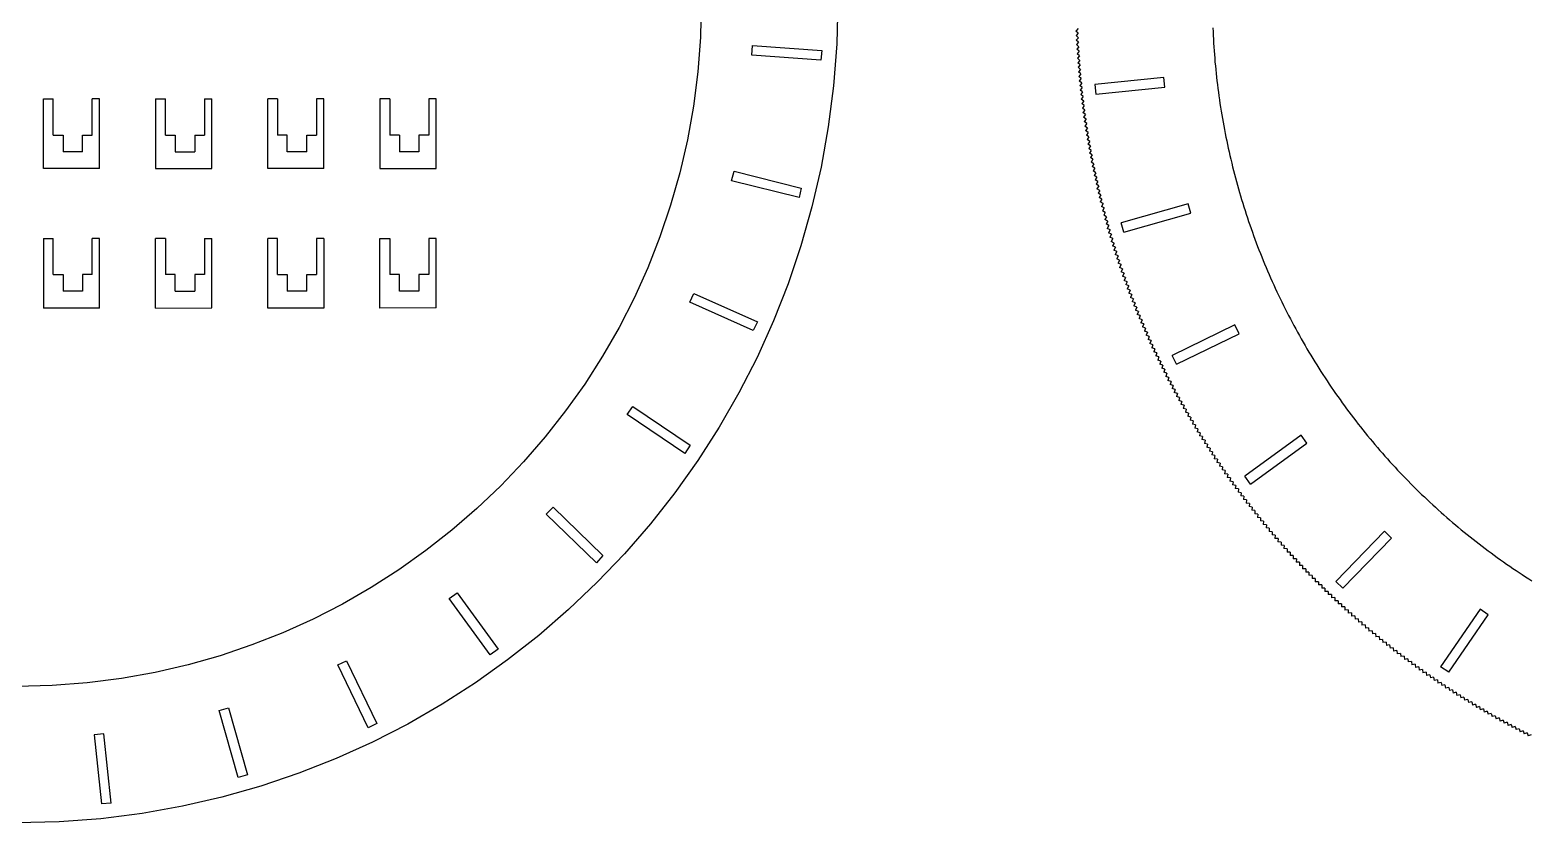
# Model space of a CAD drawing. Extents: x -761 to 761, y -265 to 265.
# Drawn here: x -234.5 to -80.7, y -264.8 to -183.5 of the extents above; entities that cross this region are included whole.
import ezdxf

# ---------------------------------------------------------------- set-up
doc = ezdxf.new("R2010")
doc.units = 0
doc.header["$MEASUREMENT"] = 0
doc.layers.get('0').update_dxf_attribs({"linetype": 'CONTINUOUS'})

msp = doc.modelspace()

# ---------------------------------------------------------------- linework, layer by layer
for p, q in [((-165.69, -180.61), (-165.78, -184.27)), ((-151.7, -180.61), (-151.81, -184.98)), ((-165.78, -184.27), (-166.05, -187.85)), ((-127.05, -183.41), (-127.28, -183.65)), ((-127.04, -183.87), (-127.28, -183.65)), ((-127.04, -183.87), (-127.26, -184.11)), ((-127.02, -184.34), (-127.26, -184.11)), ((-127.02, -184.34), (-127.24, -184.58)), ((-113.24, -183.34), (-113.22, -183.72)), ((-113.22, -183.72), (-113.21, -184.11)), ((-113.21, -184.11), (-113.19, -184.5)), ((-113.19, -184.5), (-113.16, -184.89)), ((-160.5, -186.12), (-160.43, -185.12)), ((-160.43, -185.12), (-153.34, -185.64)), ((-153.34, -185.64), (-153.42, -186.64)), ((-151.81, -184.98), (-152.13, -189.27)), ((-127, -184.8), (-127.24, -184.58)), ((-127, -184.8), (-127.22, -185.05)), ((-126.97, -185.27), (-127.22, -185.05)), ((-126.97, -185.27), (-127.19, -185.51)), ((-126.94, -185.73), (-127.19, -185.51)), ((-126.94, -185.73), (-127.16, -185.98)), ((-126.92, -186.2), (-127.16, -185.98)), ((-113.16, -184.89), (-113.14, -185.28)), ((-113.14, -185.28), (-113.11, -185.67)), ((-113.11, -185.67), (-113.08, -186.05)), ((-113.08, -186.05), (-113.05, -186.44)), ((-153.42, -186.64), (-160.5, -186.12)), ((-126.92, -186.2), (-127.13, -186.44)), ((-126.88, -186.66), (-127.13, -186.44)), ((-126.88, -186.66), (-127.1, -186.91)), ((-126.85, -187.12), (-127.1, -186.91)), ((-126.85, -187.12), (-127.06, -187.37)), ((-126.81, -187.59), (-127.06, -187.37)), ((-126.81, -187.59), (-127.02, -187.84)), ((-113.05, -186.44), (-113.02, -186.83)), ((-113.02, -186.83), (-112.98, -187.22)), ((-112.98, -187.22), (-112.94, -187.6)), ((-112.94, -187.6), (-112.9, -187.99)), ((-166.05, -187.85), (-166.5, -191.37)), ((-126.77, -188.05), (-127.02, -187.84)), ((-126.77, -188.05), (-126.98, -188.3)), ((-126.73, -188.52), (-126.98, -188.3)), ((-126.73, -188.52), (-126.94, -188.77)), ((-126.68, -188.98), (-126.94, -188.77)), ((-126.68, -188.98), (-126.89, -189.23)), ((-118.25, -188.42), (-125.35, -189.15)), ((-125.35, -189.15), (-125.24, -190.14)), ((-118.15, -189.41), (-118.25, -188.42)), ((-112.9, -187.99), (-112.86, -188.38)), ((-112.86, -188.38), (-112.82, -188.76)), ((-112.82, -188.76), (-112.77, -189.15)), ((-112.77, -189.15), (-112.72, -189.54)), ((-233.14, -197.75), (-233.14, -190.6)), ((-233.14, -190.6), (-232.14, -190.6)), ((-232.14, -194.32), (-232.14, -190.6)), ((-228.14, -194.32), (-228.14, -190.6)), ((-227.39, -190.6), (-228.14, -190.6)), ((-227.39, -197.75), (-227.39, -190.6)), ((-221.64, -190.6), (-220.64, -190.6)), ((-221.64, -190.6), (-221.64, -197.75)), ((-220.64, -194.31), (-220.64, -190.6)), ((-216.64, -190.6), (-215.89, -190.6)), ((-216.64, -190.6), (-216.64, -194.31)), ((-215.89, -197.74), (-215.89, -190.6)), ((-210.14, -197.75), (-210.14, -190.6)), ((-209.14, -190.6), (-210.14, -190.6)), ((-209.14, -190.6), (-209.14, -194.32)), ((-204.39, -190.6), (-205.14, -190.6)), ((-205.14, -190.6), (-205.14, -194.32)), ((-204.39, -197.75), (-204.39, -190.6)), ((-198.64, -190.6), (-198.64, -197.75)), ((-197.64, -190.6), (-198.64, -190.6)), ((-197.64, -190.6), (-197.64, -194.31)), ((-193.64, -190.6), (-193.64, -194.31)), ((-192.89, -190.6), (-193.64, -190.6)), ((-192.89, -197.74), (-192.89, -190.6)), ((-152.13, -189.27), (-152.67, -193.48)), ((-126.64, -189.44), (-126.89, -189.23)), ((-126.64, -189.44), (-126.84, -189.7)), ((-126.59, -189.9), (-126.84, -189.7)), ((-126.59, -189.9), (-126.79, -190.16)), ((-126.53, -190.37), (-126.79, -190.16)), ((-126.53, -190.37), (-126.74, -190.63)), ((-126.48, -190.83), (-126.74, -190.63)), ((-125.24, -190.14), (-118.15, -189.41)), ((-112.72, -189.54), (-112.67, -189.92)), ((-112.67, -189.92), (-112.62, -190.31)), ((-112.62, -190.31), (-112.57, -190.69)), ((-112.57, -190.69), (-112.51, -191.08)), ((-166.5, -191.37), (-167.11, -194.81)), ((-126.48, -190.83), (-126.68, -191.09)), ((-126.42, -191.29), (-126.68, -191.09)), ((-126.42, -191.29), (-126.62, -191.55)), ((-126.36, -191.75), (-126.62, -191.55)), ((-126.36, -191.75), (-126.56, -192.01)), ((-126.3, -192.21), (-126.56, -192.01)), ((-126.3, -192.21), (-126.49, -192.48)), ((-112.51, -191.08), (-112.45, -191.46)), ((-112.45, -191.46), (-112.39, -191.85)), ((-112.39, -191.85), (-112.33, -192.23)), ((-112.33, -192.23), (-112.26, -192.61)), ((-152.67, -193.48), (-153.41, -197.62)), ((-126.23, -192.67), (-126.49, -192.48)), ((-126.23, -192.67), (-126.43, -192.94)), ((-126.16, -193.14), (-126.43, -192.94)), ((-126.16, -193.14), (-126.36, -193.4)), ((-126.09, -193.6), (-126.36, -193.4)), ((-126.09, -193.6), (-126.29, -193.86)), ((-112.26, -192.61), (-112.19, -193)), ((-112.19, -193), (-112.12, -193.38)), ((-112.12, -193.38), (-112.05, -193.76)), ((-112.05, -193.76), (-111.98, -194.14)), ((-232.14, -194.32), (-231.14, -194.32)), ((-231.14, -194.32), (-231.14, -196.02)), ((-229.14, -196.02), (-229.14, -194.32)), ((-229.14, -194.32), (-228.14, -194.32)), ((-220.64, -194.31), (-219.64, -194.31)), ((-219.64, -194.31), (-219.64, -196.02)), ((-217.64, -194.31), (-216.64, -194.31)), ((-217.64, -194.31), (-217.64, -196.02)), ((-208.14, -194.32), (-209.14, -194.32)), ((-208.14, -196.02), (-208.14, -194.32)), ((-206.14, -196.02), (-206.14, -194.32)), ((-206.14, -194.32), (-205.14, -194.32)), ((-196.64, -194.31), (-197.64, -194.31)), ((-196.64, -194.31), (-196.64, -196.02)), ((-194.64, -194.31), (-194.64, -196.02)), ((-193.64, -194.31), (-194.64, -194.31)), ((-167.11, -194.81), (-167.89, -198.2)), ((-126.02, -194.05), (-126.29, -193.86)), ((-126.02, -194.05), (-126.21, -194.32)), ((-125.94, -194.51), (-126.21, -194.32)), ((-125.94, -194.51), (-126.13, -194.78)), ((-125.86, -194.97), (-126.13, -194.78)), ((-125.86, -194.97), (-126.05, -195.24)), ((-125.78, -195.43), (-126.05, -195.24)), ((-111.98, -194.14), (-111.9, -194.52)), ((-111.9, -194.52), (-111.82, -194.91)), ((-111.82, -194.91), (-111.74, -195.29)), ((-111.74, -195.29), (-111.66, -195.67)), ((-229.14, -196.02), (-231.14, -196.02)), ((-219.64, -196.02), (-217.64, -196.02)), ((-206.14, -196.02), (-208.14, -196.02)), ((-194.64, -196.02), (-196.64, -196.02)), ((-125.78, -195.43), (-125.97, -195.7)), ((-125.7, -195.89), (-125.97, -195.7)), ((-125.7, -195.89), (-125.89, -196.16)), ((-125.61, -196.35), (-125.89, -196.16)), ((-125.61, -196.35), (-125.8, -196.62)), ((-125.53, -196.8), (-125.8, -196.62)), ((-125.53, -196.8), (-125.71, -197.08)), ((-111.66, -195.67), (-111.58, -196.05)), ((-111.58, -196.05), (-111.49, -196.42)), ((-111.49, -196.42), (-111.4, -196.8)), ((-111.4, -196.8), (-111.31, -197.18)), ((-227.39, -197.75), (-233.14, -197.75)), ((-221.64, -197.75), (-215.89, -197.74)), ((-204.39, -197.75), (-210.14, -197.75)), ((-198.64, -197.75), (-192.89, -197.74)), ((-167.89, -198.2), (-168.84, -201.51)), ((-162.58, -198.99), (-162.33, -198.02)), ((-162.33, -198.02), (-155.44, -199.75)), ((-153.41, -197.62), (-154.35, -201.68)), ((-125.43, -197.26), (-125.71, -197.08)), ((-125.43, -197.26), (-125.62, -197.53)), ((-125.34, -197.72), (-125.62, -197.53)), ((-125.34, -197.72), (-125.52, -197.99)), ((-125.25, -198.17), (-125.52, -197.99)), ((-125.25, -198.17), (-125.42, -198.45)), ((-111.31, -197.18), (-111.22, -197.56)), ((-111.22, -197.56), (-111.12, -197.94)), ((-111.12, -197.94), (-111.03, -198.31)), ((-111.03, -198.31), (-110.93, -198.69)), ((-155.66, -200.73), (-162.58, -198.99)), ((-155.44, -199.75), (-155.66, -200.73)), ((-125.15, -198.63), (-125.42, -198.45)), ((-125.15, -198.63), (-125.32, -198.9)), ((-125.05, -199.08), (-125.32, -198.9)), ((-125.05, -199.08), (-125.22, -199.36)), ((-124.94, -199.53), (-125.22, -199.36)), ((-124.94, -199.53), (-125.12, -199.81)), ((-124.84, -199.99), (-125.12, -199.81)), ((-110.93, -198.69), (-110.83, -199.06)), ((-110.83, -199.06), (-110.72, -199.44)), ((-110.72, -199.44), (-110.62, -199.81)), ((-110.62, -199.81), (-110.51, -200.19)), ((-124.84, -199.99), (-125.01, -200.27)), ((-124.73, -200.44), (-125.01, -200.27)), ((-124.73, -200.44), (-124.9, -200.72)), ((-124.62, -200.89), (-124.9, -200.72)), ((-124.62, -200.89), (-124.79, -201.17)), ((-124.5, -201.34), (-124.79, -201.17)), ((-124.5, -201.34), (-124.67, -201.63)), ((-115.77, -201.36), (-122.64, -203.32)), ((-115.5, -202.32), (-115.77, -201.36)), ((-110.51, -200.19), (-110.4, -200.56)), ((-110.4, -200.56), (-110.29, -200.93)), ((-110.29, -200.93), (-110.17, -201.31)), ((-110.17, -201.31), (-110.06, -201.68)), ((-168.84, -201.51), (-169.93, -204.75)), ((-154.35, -201.68), (-155.48, -205.66)), ((-124.39, -201.79), (-124.67, -201.63)), ((-124.39, -201.79), (-124.55, -202.08)), ((-124.27, -202.24), (-124.55, -202.08)), ((-124.27, -202.24), (-124.43, -202.53)), ((-124.15, -202.69), (-124.43, -202.53)), ((-124.15, -202.69), (-124.31, -202.98)), ((-124.02, -203.14), (-124.31, -202.98)), ((-122.38, -204.28), (-115.5, -202.32)), ((-110.06, -201.68), (-109.94, -202.05)), ((-109.94, -202.05), (-109.82, -202.42)), ((-109.82, -202.42), (-109.7, -202.79)), ((-109.7, -202.79), (-109.58, -203.16)), ((-124.02, -203.14), (-124.18, -203.43)), ((-123.9, -203.59), (-124.18, -203.43)), ((-123.9, -203.59), (-124.06, -203.88)), ((-123.77, -204.04), (-124.06, -203.88)), ((-123.77, -204.04), (-123.93, -204.33)), ((-123.64, -204.48), (-123.93, -204.33)), ((-123.64, -204.48), (-123.79, -204.77)), ((-122.38, -204.28), (-122.64, -203.32)), ((-109.58, -203.16), (-109.45, -203.52)), ((-109.45, -203.52), (-109.32, -203.89)), ((-109.32, -203.89), (-109.19, -204.26)), ((-109.19, -204.26), (-109.06, -204.62)), ((-233.14, -204.9), (-232.14, -204.9)), ((-233.14, -204.9), (-233.14, -212.05)), ((-232.14, -208.62), (-232.14, -204.9)), ((-227.39, -204.9), (-228.14, -204.9)), ((-228.14, -208.62), (-228.14, -204.9)), ((-227.39, -212.05), (-227.39, -204.9)), ((-221.64, -212.05), (-221.64, -204.9)), ((-220.64, -204.9), (-221.64, -204.9)), ((-220.64, -204.9), (-220.64, -208.61)), ((-216.64, -204.9), (-215.89, -204.9)), ((-216.64, -204.9), (-216.64, -208.61)), ((-215.89, -212.04), (-215.89, -204.9)), ((-209.14, -204.9), (-210.14, -204.9)), ((-210.14, -212.05), (-210.14, -204.9)), ((-209.14, -208.62), (-209.14, -204.9)), ((-205.14, -204.9), (-205.14, -208.62)), ((-204.39, -204.9), (-205.14, -204.9)), ((-204.39, -204.9), (-204.39, -212.05)), ((-198.64, -212.05), (-198.64, -204.9)), ((-198.64, -204.9), (-197.64, -204.9)), ((-197.64, -204.9), (-197.64, -208.61)), ((-192.89, -204.9), (-193.64, -204.9)), ((-193.64, -204.9), (-193.64, -208.61)), ((-192.89, -212.04), (-192.89, -204.9)), ((-169.93, -204.75), (-171.19, -207.92)), ((-155.48, -205.66), (-156.8, -209.56)), ((-123.5, -204.93), (-123.79, -204.77)), ((-123.5, -204.93), (-123.66, -205.22)), ((-123.37, -205.38), (-123.66, -205.22)), ((-123.37, -205.38), (-123.52, -205.67)), ((-123.23, -205.82), (-123.52, -205.67)), ((-123.23, -205.82), (-123.38, -206.11)), ((-109.06, -204.62), (-108.93, -204.99)), ((-108.93, -204.99), (-108.79, -205.35)), ((-108.79, -205.35), (-108.65, -205.72)), ((-108.65, -205.72), (-108.51, -206.08)), ((-108.51, -206.08), (-108.37, -206.44)), ((-123.09, -206.26), (-123.38, -206.11)), ((-123.09, -206.26), (-123.24, -206.56)), ((-122.95, -206.71), (-123.24, -206.56)), ((-122.95, -206.71), (-123.09, -207)), ((-122.8, -207.15), (-123.09, -207)), ((-122.8, -207.15), (-122.95, -207.44)), ((-122.65, -207.59), (-122.95, -207.44)), ((-122.65, -207.59), (-122.8, -207.89)), ((-108.37, -206.44), (-108.23, -206.8)), ((-108.23, -206.8), (-108.08, -207.16)), ((-108.08, -207.16), (-107.93, -207.52)), ((-107.93, -207.52), (-107.78, -207.88)), ((-232.14, -208.62), (-231.14, -208.62)), ((-231.14, -208.62), (-231.14, -210.32)), ((-228.14, -208.62), (-229.14, -208.62)), ((-229.14, -208.62), (-229.14, -210.32)), ((-219.64, -208.61), (-220.64, -208.61)), ((-219.64, -210.32), (-219.64, -208.61)), ((-216.64, -208.61), (-217.64, -208.61)), ((-217.64, -208.61), (-217.64, -210.32)), ((-209.14, -208.62), (-208.14, -208.62)), ((-208.14, -208.62), (-208.14, -210.32)), ((-206.14, -210.32), (-206.14, -208.62)), ((-206.14, -208.62), (-205.14, -208.62)), ((-196.64, -208.61), (-197.64, -208.61)), ((-196.64, -210.32), (-196.64, -208.61)), ((-194.64, -208.61), (-194.64, -210.32)), ((-193.64, -208.61), (-194.64, -208.61)), ((-171.19, -207.92), (-172.59, -211.02)), ((-122.5, -208.03), (-122.8, -207.89)), ((-122.5, -208.03), (-122.64, -208.33)), ((-122.35, -208.47), (-122.64, -208.33)), ((-122.35, -208.47), (-122.49, -208.77)), ((-122.19, -208.91), (-122.49, -208.77)), ((-122.19, -208.91), (-122.33, -209.21)), ((-107.78, -207.88), (-107.63, -208.24)), ((-107.63, -208.24), (-107.47, -208.6)), ((-107.47, -208.6), (-107.32, -208.95)), ((-107.32, -208.95), (-107.16, -209.31)), ((-229.14, -210.32), (-231.14, -210.32)), ((-219.64, -210.32), (-217.64, -210.32)), ((-206.14, -210.32), (-208.14, -210.32)), ((-194.64, -210.32), (-196.64, -210.32)), ((-166.86, -211.45), (-166.45, -210.54)), ((-166.45, -210.54), (-159.94, -213.45)), ((-156.8, -209.56), (-158.3, -213.37)), ((-122.03, -209.35), (-122.33, -209.21)), ((-122.03, -209.35), (-122.17, -209.64)), ((-121.87, -209.78), (-122.17, -209.64)), ((-121.87, -209.78), (-122.01, -210.08)), ((-121.71, -210.22), (-122.01, -210.08)), ((-121.71, -210.22), (-121.85, -210.52)), ((-121.55, -210.65), (-121.85, -210.52)), ((-121.55, -210.65), (-121.68, -210.96)), ((-107.16, -209.31), (-107, -209.66)), ((-107, -209.66), (-106.84, -210.02)), ((-106.84, -210.02), (-106.68, -210.37)), ((-106.68, -210.37), (-106.51, -210.72)), ((-227.39, -212.05), (-233.14, -212.05)), ((-221.64, -212.05), (-215.89, -212.04)), ((-204.39, -212.05), (-210.14, -212.05)), ((-192.89, -212.04), (-198.64, -212.05)), ((-172.59, -211.02), (-174.13, -214.04)), ((-160.36, -214.36), (-166.86, -211.45)), ((-121.38, -211.09), (-121.68, -210.96)), ((-121.38, -211.09), (-121.51, -211.39)), ((-121.21, -211.52), (-121.51, -211.39)), ((-121.21, -211.52), (-121.34, -211.82)), ((-121.04, -211.95), (-121.34, -211.82)), ((-121.04, -211.95), (-121.16, -212.26)), ((-106.51, -210.72), (-106.34, -211.07)), ((-106.34, -211.07), (-106.17, -211.42)), ((-106.17, -211.42), (-106, -211.77)), ((-106, -211.77), (-105.83, -212.12)), ((-105.83, -212.12), (-105.65, -212.47)), ((-159.94, -213.45), (-160.36, -214.36)), ((-158.3, -213.37), (-159.98, -217.1)), ((-120.86, -212.39), (-121.16, -212.26)), ((-120.86, -212.39), (-120.99, -212.69)), ((-120.68, -212.82), (-120.99, -212.69)), ((-120.68, -212.82), (-120.81, -213.12)), ((-120.5, -213.25), (-120.81, -213.12)), ((-120.5, -213.25), (-120.63, -213.55)), ((-120.32, -213.67), (-120.63, -213.55)), ((-120.32, -213.67), (-120.44, -213.98)), ((-110.98, -213.78), (-117.42, -216.92)), ((-110.54, -214.68), (-110.98, -213.78)), ((-105.65, -212.47), (-105.47, -212.81)), ((-105.47, -212.81), (-105.29, -213.16)), ((-105.29, -213.16), (-105.11, -213.5)), ((-105.11, -213.5), (-104.93, -213.85)), ((-174.13, -214.04), (-175.82, -216.98)), ((-120.14, -214.1), (-120.44, -213.98)), ((-120.14, -214.1), (-120.26, -214.41)), ((-119.95, -214.53), (-120.26, -214.41)), ((-119.95, -214.53), (-120.07, -214.83)), ((-119.76, -214.95), (-120.07, -214.83)), ((-119.76, -214.95), (-119.88, -215.26)), ((-119.57, -215.38), (-119.88, -215.26)), ((-116.96, -217.81), (-110.54, -214.68)), ((-104.93, -213.85), (-104.74, -214.19)), ((-104.74, -214.19), (-104.56, -214.53)), ((-104.56, -214.53), (-104.37, -214.87)), ((-104.37, -214.87), (-104.18, -215.21)), ((-104.18, -215.21), (-103.99, -215.55)), ((-119.57, -215.38), (-119.69, -215.69)), ((-119.38, -215.8), (-119.69, -215.69)), ((-119.38, -215.8), (-119.49, -216.11)), ((-119.18, -216.22), (-119.49, -216.11)), ((-119.18, -216.22), (-119.29, -216.53)), ((-118.98, -216.64), (-119.29, -216.53)), ((-118.98, -216.64), (-119.09, -216.95)), ((-103.99, -215.55), (-103.79, -215.88)), ((-103.79, -215.88), (-103.59, -216.22)), ((-103.59, -216.22), (-103.4, -216.55)), ((-103.4, -216.55), (-103.2, -216.89)), ((-175.82, -216.98), (-177.65, -219.83)), ((-159.98, -217.1), (-161.84, -220.72)), ((-118.78, -217.06), (-119.09, -216.95)), ((-118.78, -217.06), (-118.89, -217.37)), ((-118.58, -217.48), (-118.89, -217.37)), ((-118.58, -217.48), (-118.68, -217.79)), ((-118.37, -217.9), (-118.68, -217.79)), ((-118.37, -217.9), (-118.48, -218.21)), ((-118.16, -218.32), (-118.48, -218.21)), ((-118.16, -218.32), (-118.27, -218.63)), ((-116.96, -217.81), (-117.42, -216.92)), ((-103.2, -216.89), (-102.99, -217.22)), ((-102.99, -217.22), (-102.79, -217.55)), ((-102.79, -217.55), (-102.58, -217.88)), ((-102.58, -217.88), (-102.38, -218.21)), ((-102.38, -218.21), (-102.17, -218.54)), ((-177.65, -219.83), (-179.61, -222.59)), ((-117.95, -218.73), (-118.27, -218.63)), ((-117.95, -218.73), (-118.06, -219.05)), ((-117.74, -219.15), (-118.06, -219.05)), ((-117.74, -219.15), (-117.84, -219.46)), ((-117.53, -219.56), (-117.84, -219.46)), ((-117.53, -219.56), (-117.63, -219.87)), ((-117.31, -219.97), (-117.63, -219.87)), ((-102.17, -218.54), (-101.96, -218.86)), ((-101.96, -218.86), (-101.74, -219.19)), ((-101.74, -219.19), (-101.53, -219.51)), ((-101.53, -219.51), (-101.31, -219.84)), ((-101.31, -219.84), (-101.1, -220.16)), ((-161.84, -220.72), (-163.87, -224.25)), ((-117.31, -219.97), (-117.41, -220.29)), ((-117.09, -220.38), (-117.41, -220.29)), ((-117.09, -220.38), (-117.19, -220.7)), ((-116.87, -220.79), (-117.19, -220.7)), ((-116.87, -220.79), (-116.96, -221.11)), ((-116.65, -221.2), (-116.96, -221.11)), ((-116.65, -221.2), (-116.74, -221.52)), ((-101.1, -220.16), (-100.88, -220.48)), ((-100.88, -220.48), (-100.65, -220.8)), ((-100.65, -220.8), (-100.43, -221.12)), ((-100.43, -221.12), (-100.2, -221.43)), ((-100.2, -221.43), (-99.98, -221.75)), ((-179.61, -222.59), (-181.7, -225.25)), ((-173.28, -222.95), (-172.72, -222.13)), ((-167.39, -226.94), (-173.28, -222.95)), ((-172.72, -222.13), (-166.83, -226.11)), ((-116.42, -221.61), (-116.74, -221.52)), ((-116.42, -221.61), (-116.51, -221.92)), ((-116.19, -222.01), (-116.51, -221.92)), ((-116.19, -222.01), (-116.28, -222.33)), ((-115.96, -222.42), (-116.28, -222.33)), ((-115.96, -222.42), (-116.05, -222.73)), ((-115.73, -222.82), (-116.05, -222.73)), ((-115.73, -222.82), (-115.81, -223.14)), ((-99.98, -221.75), (-99.75, -222.07)), ((-99.75, -222.07), (-99.52, -222.38)), ((-99.52, -222.38), (-99.29, -222.69)), ((-99.29, -222.69), (-99.05, -223)), ((-99.05, -223), (-98.82, -223.31)), ((-163.87, -224.25), (-166.06, -227.66)), ((-115.49, -223.22), (-115.81, -223.14)), ((-115.49, -223.22), (-115.58, -223.54)), ((-115.26, -223.62), (-115.58, -223.54)), ((-115.26, -223.62), (-115.34, -223.94)), ((-115.02, -224.02), (-115.34, -223.94)), ((-115.02, -224.02), (-115.1, -224.34)), ((-114.78, -224.42), (-115.1, -224.34)), ((-114.78, -224.42), (-114.85, -224.74)), ((-98.82, -223.31), (-98.58, -223.62)), ((-98.58, -223.62), (-98.34, -223.93)), ((-98.34, -223.93), (-98.1, -224.23)), ((-98.1, -224.23), (-97.86, -224.53)), ((-97.86, -224.53), (-97.61, -224.84)), ((-181.7, -225.25), (-183.92, -227.81)), ((-114.53, -224.82), (-114.85, -224.74)), ((-114.53, -224.82), (-114.61, -225.14)), ((-114.29, -225.21), (-114.61, -225.14)), ((-114.29, -225.21), (-114.36, -225.53)), ((-114.04, -225.6), (-114.36, -225.53)), ((-114.04, -225.6), (-114.11, -225.93)), ((-113.79, -226), (-114.11, -225.93)), ((-113.79, -226), (-113.86, -226.32)), ((-104.2, -225.07), (-109.97, -229.27)), ((-109.38, -230.08), (-103.61, -225.88)), ((-103.61, -225.88), (-104.2, -225.07)), ((-97.61, -224.84), (-97.37, -225.14)), ((-97.37, -225.14), (-97.12, -225.44)), ((-97.12, -225.44), (-96.87, -225.74)), ((-96.87, -225.74), (-96.62, -226.03)), ((-96.62, -226.03), (-96.37, -226.33)), ((-166.83, -226.11), (-167.39, -226.94)), ((-113.53, -226.39), (-113.86, -226.32)), ((-113.53, -226.39), (-113.6, -226.71)), ((-113.28, -226.78), (-113.6, -226.71)), ((-113.28, -226.78), (-113.35, -227.1)), ((-113.02, -227.17), (-113.35, -227.1)), ((-113.02, -227.17), (-113.09, -227.49)), ((-112.76, -227.55), (-113.09, -227.49)), ((-112.76, -227.55), (-112.83, -227.87)), ((-96.37, -226.33), (-96.11, -226.63)), ((-96.11, -226.63), (-95.86, -226.92)), ((-95.86, -226.92), (-95.6, -227.21)), ((-95.6, -227.21), (-95.34, -227.5)), ((-95.34, -227.5), (-95.08, -227.79)), ((-183.92, -227.81), (-186.26, -230.26)), ((-166.06, -227.66), (-168.41, -230.97)), ((-112.5, -227.94), (-112.83, -227.87)), ((-112.5, -227.94), (-112.56, -228.26)), ((-112.24, -228.32), (-112.56, -228.26)), ((-112.24, -228.32), (-112.3, -228.64)), ((-111.97, -228.7), (-112.3, -228.64)), ((-111.97, -228.7), (-112.03, -229.03)), ((-111.71, -229.08), (-112.03, -229.03)), ((-111.71, -229.08), (-111.76, -229.41)), ((-95.08, -227.79), (-94.82, -228.08)), ((-94.82, -228.08), (-94.55, -228.36)), ((-94.55, -228.36), (-94.29, -228.65)), ((-94.29, -228.65), (-94.02, -228.93)), ((-94.02, -228.93), (-93.75, -229.21)), ((-186.26, -230.26), (-188.71, -232.6)), ((-111.44, -229.46), (-111.76, -229.41)), ((-111.44, -229.46), (-111.49, -229.79)), ((-111.17, -229.84), (-111.49, -229.79)), ((-111.17, -229.84), (-111.22, -230.17)), ((-110.89, -230.22), (-111.22, -230.17)), ((-110.89, -230.22), (-110.94, -230.54)), ((-110.62, -230.59), (-110.94, -230.54)), ((-110.62, -230.59), (-110.66, -230.92)), ((-109.38, -230.08), (-109.97, -229.27)), ((-93.75, -229.21), (-93.48, -229.49)), ((-93.48, -229.49), (-93.21, -229.77)), ((-93.21, -229.77), (-92.94, -230.05)), ((-92.94, -230.05), (-92.66, -230.32)), ((-92.66, -230.32), (-92.39, -230.6)), ((-92.39, -230.6), (-92.11, -230.87)), ((-168.41, -230.97), (-170.91, -234.16)), ((-110.34, -230.97), (-110.66, -230.92)), ((-110.34, -230.97), (-110.38, -231.29)), ((-110.06, -231.34), (-110.38, -231.29)), ((-110.06, -231.34), (-110.1, -231.66)), ((-109.78, -231.71), (-110.1, -231.66)), ((-109.78, -231.71), (-109.82, -232.03)), ((-109.49, -232.08), (-109.82, -232.03)), ((-109.49, -232.08), (-109.53, -232.4)), ((-92.11, -230.87), (-91.83, -231.14)), ((-91.83, -231.14), (-91.55, -231.41)), ((-91.55, -231.41), (-91.27, -231.68)), ((-91.27, -231.68), (-90.98, -231.94)), ((-90.98, -231.94), (-90.7, -232.21)), ((-90.7, -232.21), (-90.41, -232.47)), ((-188.71, -232.6), (-191.27, -234.81)), ((-181.59, -233.18), (-180.89, -232.46)), ((-176.45, -238.15), (-181.59, -233.18)), ((-180.89, -232.46), (-175.78, -237.41)), ((-109.21, -232.44), (-109.53, -232.4)), ((-109.21, -232.44), (-109.24, -232.77)), ((-108.92, -232.81), (-109.24, -232.77)), ((-108.92, -232.81), (-108.95, -233.14)), ((-108.63, -233.17), (-108.95, -233.14)), ((-108.63, -233.17), (-108.66, -233.5)), ((-108.34, -233.54), (-108.66, -233.5)), ((-108.34, -233.54), (-108.37, -233.86)), ((-90.41, -232.47), (-90.12, -232.73)), ((-90.12, -232.73), (-89.83, -232.99)), ((-89.83, -232.99), (-89.54, -233.25)), ((-89.54, -233.25), (-89.25, -233.51)), ((-89.25, -233.51), (-88.96, -233.76)), ((-88.96, -233.76), (-88.66, -234.01)), ((-191.27, -234.81), (-193.93, -236.91)), ((-170.91, -234.16), (-173.57, -237.22)), ((-108.04, -233.9), (-108.37, -233.86)), ((-108.04, -233.9), (-108.07, -234.22)), ((-107.74, -234.26), (-108.07, -234.22)), ((-107.74, -234.26), (-107.77, -234.58)), ((-107.45, -234.61), (-107.77, -234.58)), ((-107.45, -234.61), (-107.47, -234.94)), ((-107.15, -234.97), (-107.47, -234.94)), ((-107.15, -234.97), (-107.17, -235.3)), ((-106.84, -235.32), (-107.17, -235.3)), ((-95.65, -234.93), (-100.63, -240.07)), ((-94.93, -235.62), (-95.65, -234.93)), ((-88.66, -234.01), (-88.37, -234.27)), ((-88.37, -234.27), (-88.07, -234.52)), ((-88.07, -234.52), (-87.77, -234.76)), ((-87.77, -234.76), (-87.47, -235.01)), ((-87.47, -235.01), (-87.17, -235.26)), ((-87.17, -235.26), (-86.86, -235.5)), ((-106.84, -235.32), (-106.87, -235.65)), ((-106.54, -235.67), (-106.87, -235.65)), ((-106.54, -235.67), (-106.56, -236)), ((-106.23, -236.03), (-106.56, -236)), ((-106.23, -236.03), (-106.25, -236.35)), ((-105.93, -236.37), (-106.25, -236.35)), ((-105.93, -236.37), (-105.95, -236.7)), ((-105.62, -236.72), (-105.95, -236.7)), ((-105.62, -236.72), (-105.63, -237.05)), ((-99.91, -240.76), (-94.93, -235.62)), ((-86.86, -235.5), (-86.56, -235.74)), ((-86.56, -235.74), (-86.25, -235.98)), ((-86.25, -235.98), (-85.94, -236.22)), ((-85.94, -236.22), (-85.63, -236.46)), ((-85.63, -236.46), (-85.32, -236.69)), ((-85.32, -236.69), (-85.01, -236.92)), ((-193.93, -236.91), (-196.69, -238.87)), ((-175.78, -237.41), (-176.45, -238.15)), ((-173.57, -237.22), (-176.36, -240.15)), ((-105.3, -237.07), (-105.63, -237.05)), ((-105.3, -237.07), (-105.32, -237.4)), ((-104.99, -237.41), (-105.32, -237.4)), ((-104.99, -237.41), (-105, -237.74)), ((-104.67, -237.75), (-105, -237.74)), ((-104.67, -237.75), (-104.69, -238.08)), ((-104.36, -238.09), (-104.69, -238.08)), ((-104.36, -238.09), (-104.37, -238.42)), ((-85.01, -236.92), (-84.7, -237.15)), ((-84.7, -237.15), (-84.39, -237.38)), ((-84.39, -237.38), (-84.07, -237.61)), ((-84.07, -237.61), (-83.76, -237.84)), ((-83.76, -237.84), (-83.44, -238.06)), ((-83.44, -238.06), (-83.12, -238.29)), ((-83.12, -238.29), (-82.8, -238.51)), ((-196.69, -238.87), (-199.54, -240.7)), ((-104.04, -238.43), (-104.37, -238.42)), ((-104.04, -238.43), (-104.05, -238.76)), ((-103.72, -238.77), (-104.05, -238.76)), ((-103.72, -238.77), (-103.72, -239.1)), ((-103.39, -239.1), (-103.72, -239.1)), ((-103.39, -239.1), (-103.4, -239.43)), ((-103.07, -239.44), (-103.4, -239.43)), ((-103.07, -239.44), (-103.07, -239.77)), ((-102.74, -239.77), (-103.07, -239.77)), ((-102.74, -239.77), (-102.74, -240.1)), ((-82.8, -238.51), (-82.48, -238.73)), ((-82.48, -238.73), (-82.15, -238.94)), ((-82.15, -238.94), (-81.83, -239.16)), ((-81.83, -239.16), (-81.51, -239.37)), ((-81.51, -239.37), (-81.18, -239.58)), ((-81.18, -239.58), (-80.85, -239.79)), ((-80.85, -239.79), (-80.52, -240)), ((-199.54, -240.7), (-202.47, -242.39)), ((-191.53, -241.82), (-190.72, -241.23)), ((-190.72, -241.23), (-186.53, -247.02)), ((-176.36, -240.15), (-179.3, -242.95)), ((-102.41, -240.1), (-102.74, -240.1)), ((-102.41, -240.1), (-102.41, -240.43)), ((-102.08, -240.43), (-102.41, -240.43)), ((-102.08, -240.43), (-102.08, -240.75)), ((-101.75, -240.75), (-102.08, -240.75)), ((-101.75, -240.75), (-101.75, -241.08)), ((-101.42, -241.08), (-101.75, -241.08)), ((-101.42, -241.08), (-101.41, -241.4)), ((-101.08, -241.4), (-101.41, -241.4)), ((-101.08, -241.4), (-101.07, -241.73)), ((-99.91, -240.76), (-100.63, -240.07)), ((-202.47, -242.39), (-205.5, -243.93)), ((-187.35, -247.59), (-191.53, -241.82)), ((-179.3, -242.95), (-182.36, -245.6)), ((-100.74, -241.72), (-101.07, -241.73)), ((-100.74, -241.72), (-100.73, -242.05)), ((-100.4, -242.04), (-100.73, -242.05)), ((-100.4, -242.04), (-100.39, -242.37)), ((-100.06, -242.35), (-100.39, -242.37)), ((-100.06, -242.35), (-100.05, -242.68)), ((-99.72, -242.67), (-100.05, -242.68)), ((-99.72, -242.67), (-99.7, -243)), ((-99.37, -242.98), (-99.7, -243)), ((-99.37, -242.98), (-99.36, -243.31)), ((-85.84, -242.92), (-89.9, -248.82)), ((-85.02, -243.48), (-85.84, -242.92)), ((-205.5, -243.93), (-208.59, -245.33)), ((-99.03, -243.29), (-99.36, -243.31)), ((-99.03, -243.29), (-99.01, -243.62)), ((-98.68, -243.6), (-99.01, -243.62)), ((-98.68, -243.6), (-98.66, -243.93)), ((-98.33, -243.91), (-98.66, -243.93)), ((-98.33, -243.91), (-98.31, -244.24)), ((-97.98, -244.21), (-98.31, -244.24)), ((-97.98, -244.21), (-97.95, -244.54)), ((-97.62, -244.52), (-97.95, -244.54)), ((-97.62, -244.52), (-97.6, -244.84)), ((-89.06, -249.37), (-85.02, -243.48)), ((-208.59, -245.33), (-211.77, -246.58)), ((-182.36, -245.6), (-185.55, -248.11)), ((-97.27, -244.82), (-97.6, -244.84)), ((-97.27, -244.82), (-97.24, -245.15)), ((-96.91, -245.12), (-97.24, -245.15)), ((-96.91, -245.12), (-96.88, -245.44)), ((-96.55, -245.41), (-96.88, -245.44)), ((-96.55, -245.41), (-96.52, -245.74)), ((-96.19, -245.71), (-96.52, -245.74)), ((-96.19, -245.71), (-96.16, -246.04)), ((-95.83, -246), (-96.16, -246.04)), ((-95.83, -246), (-95.8, -246.33)), ((-211.77, -246.58), (-215.01, -247.68)), ((-186.53, -247.02), (-187.35, -247.59)), ((-95.47, -246.29), (-95.8, -246.33)), ((-95.47, -246.29), (-95.43, -246.62)), ((-95.11, -246.58), (-95.43, -246.62)), ((-95.11, -246.58), (-95.07, -246.91)), ((-94.74, -246.87), (-95.07, -246.91)), ((-94.74, -246.87), (-94.7, -247.2)), ((-94.37, -247.16), (-94.7, -247.2)), ((-94.37, -247.16), (-94.33, -247.48)), ((-94, -247.44), (-94.33, -247.48)), ((-94, -247.44), (-93.96, -247.76)), ((-218.32, -248.62), (-221.7, -249.4)), ((-215.01, -247.68), (-218.32, -248.62)), ((-202.95, -248.62), (-202.06, -248.2)), ((-199.84, -255.08), (-202.95, -248.62)), ((-202.06, -248.2), (-198.96, -254.64)), ((-185.55, -248.11), (-188.85, -250.46)), ((-93.63, -247.72), (-93.96, -247.76)), ((-93.63, -247.72), (-93.58, -248.05)), ((-93.26, -248), (-93.58, -248.05)), ((-93.26, -248), (-93.21, -248.32)), ((-92.88, -248.28), (-93.21, -248.32)), ((-92.88, -248.28), (-92.83, -248.6)), ((-92.51, -248.55), (-92.83, -248.6)), ((-92.51, -248.55), (-92.46, -248.87)), ((-92.13, -248.82), (-92.46, -248.87)), ((-92.13, -248.82), (-92.08, -249.15)), ((-91.75, -249.09), (-92.08, -249.15)), ((-91.75, -249.09), (-91.7, -249.42)), ((-89.06, -249.37), (-89.9, -248.82)), ((-228.67, -250.47), (-232.25, -250.74)), ((-225.15, -250.02), (-228.67, -250.47)), ((-221.7, -249.4), (-225.15, -250.02)), ((-188.85, -250.46), (-192.27, -252.65)), ((-91.37, -249.36), (-91.7, -249.42)), ((-91.37, -249.36), (-91.32, -249.69)), ((-90.99, -249.63), (-91.32, -249.69)), ((-90.99, -249.63), (-90.93, -249.95)), ((-90.61, -249.89), (-90.93, -249.95)), ((-90.61, -249.89), (-90.55, -250.22)), ((-90.22, -250.15), (-90.55, -250.22)), ((-90.22, -250.15), (-90.16, -250.48)), ((-89.84, -250.41), (-90.16, -250.48)), ((-89.84, -250.41), (-89.77, -250.74)), ((-89.45, -250.67), (-89.77, -250.74)), ((-89.45, -250.67), (-89.38, -251)), ((-232.25, -250.74), (-235.91, -250.83)), ((-89.06, -250.93), (-89.38, -251)), ((-89.06, -250.93), (-88.99, -251.25)), ((-88.67, -251.18), (-88.99, -251.25)), ((-88.67, -251.18), (-88.6, -251.5)), ((-88.28, -251.43), (-88.6, -251.5)), ((-88.28, -251.43), (-88.21, -251.75)), ((-87.89, -251.68), (-88.21, -251.75)), ((-87.89, -251.68), (-87.81, -252)), ((-87.49, -251.93), (-87.81, -252)), ((-87.49, -251.93), (-87.42, -252.25)), ((-87.1, -252.17), (-87.42, -252.25)), ((-87.1, -252.17), (-87.02, -252.49)), ((-215.14, -253.28), (-214.18, -253.01)), ((-213.18, -260.17), (-215.14, -253.28)), ((-214.18, -253.01), (-212.22, -259.87)), ((-192.27, -252.65), (-195.8, -254.68)), ((-86.7, -252.42), (-87.02, -252.49)), ((-86.7, -252.42), (-86.62, -252.74)), ((-86.3, -252.66), (-86.62, -252.74)), ((-86.3, -252.66), (-86.22, -252.98)), ((-85.9, -252.9), (-86.22, -252.98)), ((-85.9, -252.9), (-85.82, -253.22)), ((-85.5, -253.13), (-85.82, -253.22)), ((-85.5, -253.13), (-85.42, -253.45)), ((-85.1, -253.37), (-85.42, -253.45)), ((-85.1, -253.37), (-85.01, -253.68)), ((-84.69, -253.6), (-85.01, -253.68)), ((-84.69, -253.6), (-84.61, -253.92)), ((-198.96, -254.64), (-199.84, -255.08)), ((-195.8, -254.68), (-199.42, -256.54)), ((-84.29, -253.83), (-84.61, -253.92)), ((-84.29, -253.83), (-84.2, -254.14)), ((-83.88, -254.05), (-84.2, -254.14)), ((-83.88, -254.05), (-83.79, -254.37)), ((-83.47, -254.28), (-83.79, -254.37)), ((-83.47, -254.28), (-83.38, -254.6)), ((-83.07, -254.5), (-83.38, -254.6)), ((-83.07, -254.5), (-82.97, -254.82)), ((-82.66, -254.72), (-82.97, -254.82)), ((-82.66, -254.72), (-82.56, -255.04)), ((-82.24, -254.94), (-82.56, -255.04)), ((-82.24, -254.94), (-82.15, -255.25)), ((-81.83, -255.16), (-82.15, -255.25)), ((-81.83, -255.16), (-81.73, -255.47)), ((-226.95, -255.67), (-227.94, -255.78)), ((-227.94, -255.78), (-227.2, -262.86)), ((-226.2, -262.78), (-226.95, -255.67)), ((-199.42, -256.54), (-203.14, -258.22)), ((-81.42, -255.37), (-81.73, -255.47)), ((-81.42, -255.37), (-81.32, -255.68)), ((-81, -255.58), (-81.32, -255.68)), ((-81, -255.58), (-80.9, -255.89)), ((-80.59, -255.79), (-80.9, -255.89)), ((-203.14, -258.22), (-206.96, -259.72)), ((-212.22, -259.87), (-213.18, -260.17)), ((-206.96, -259.72), (-210.86, -261.04)), ((-210.86, -261.04), (-214.84, -262.17)), ((-226.2, -262.78), (-227.2, -262.86)), ((-214.84, -262.17), (-218.9, -263.11)), ((-227.25, -264.39), (-231.54, -264.71)), ((-223.04, -263.85), (-227.25, -264.39)), ((-218.9, -263.11), (-223.04, -263.85)), ((-231.54, -264.71), (-235.91, -264.82))]:
    msp.add_line(p, q)

doc.saveas('drawing.dxf')
